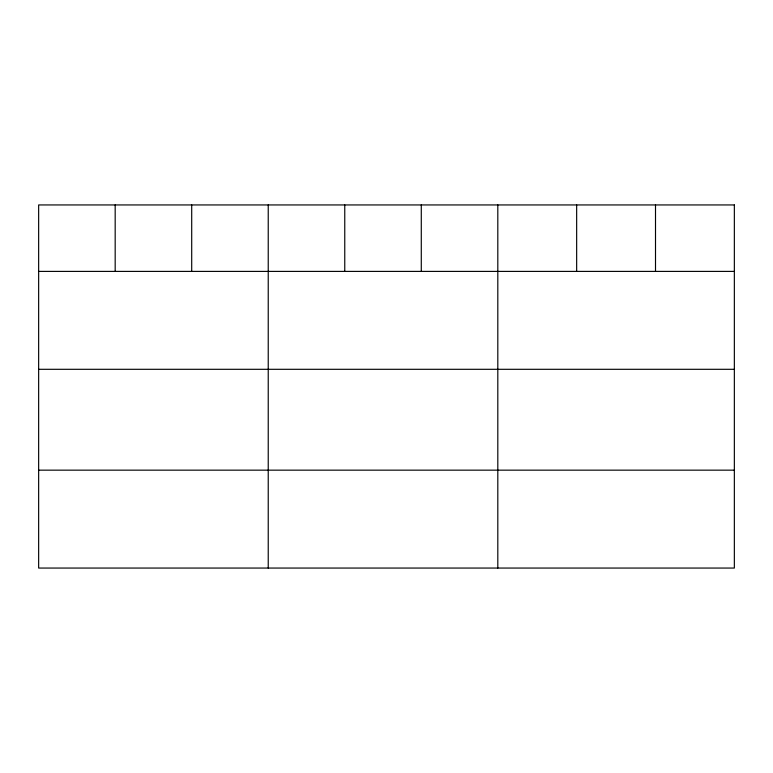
<?xml version="1.0" encoding="UTF-8"?>
<svg xmlns="http://www.w3.org/2000/svg" width="773" height="773" viewBox="0 0 773 773"><rect width="100%" height="100%" fill="white"/><g stroke="black" fill="none" stroke-linecap="round" stroke-linejoin="round"><path stroke-width="1.16" d="M38.65 271.4L734.35 271.4M38.65 369.301L734.35 369.301M38.65 470.158L734.35 470.158M655.504 204.942L655.504 271.4M576.658 204.942L576.658 271.4M497.812 204.942L497.812 568.058M421.285 204.942L421.285 271.4M344.758 204.942L344.758 271.4M268.231 204.942L268.231 568.058M191.704 204.942L191.704 271.4M115.177 204.942L115.177 271.4M734.35 204.942L38.65 204.942L38.65 568.058L734.35 568.058L734.35 204.942"/></g></svg>
